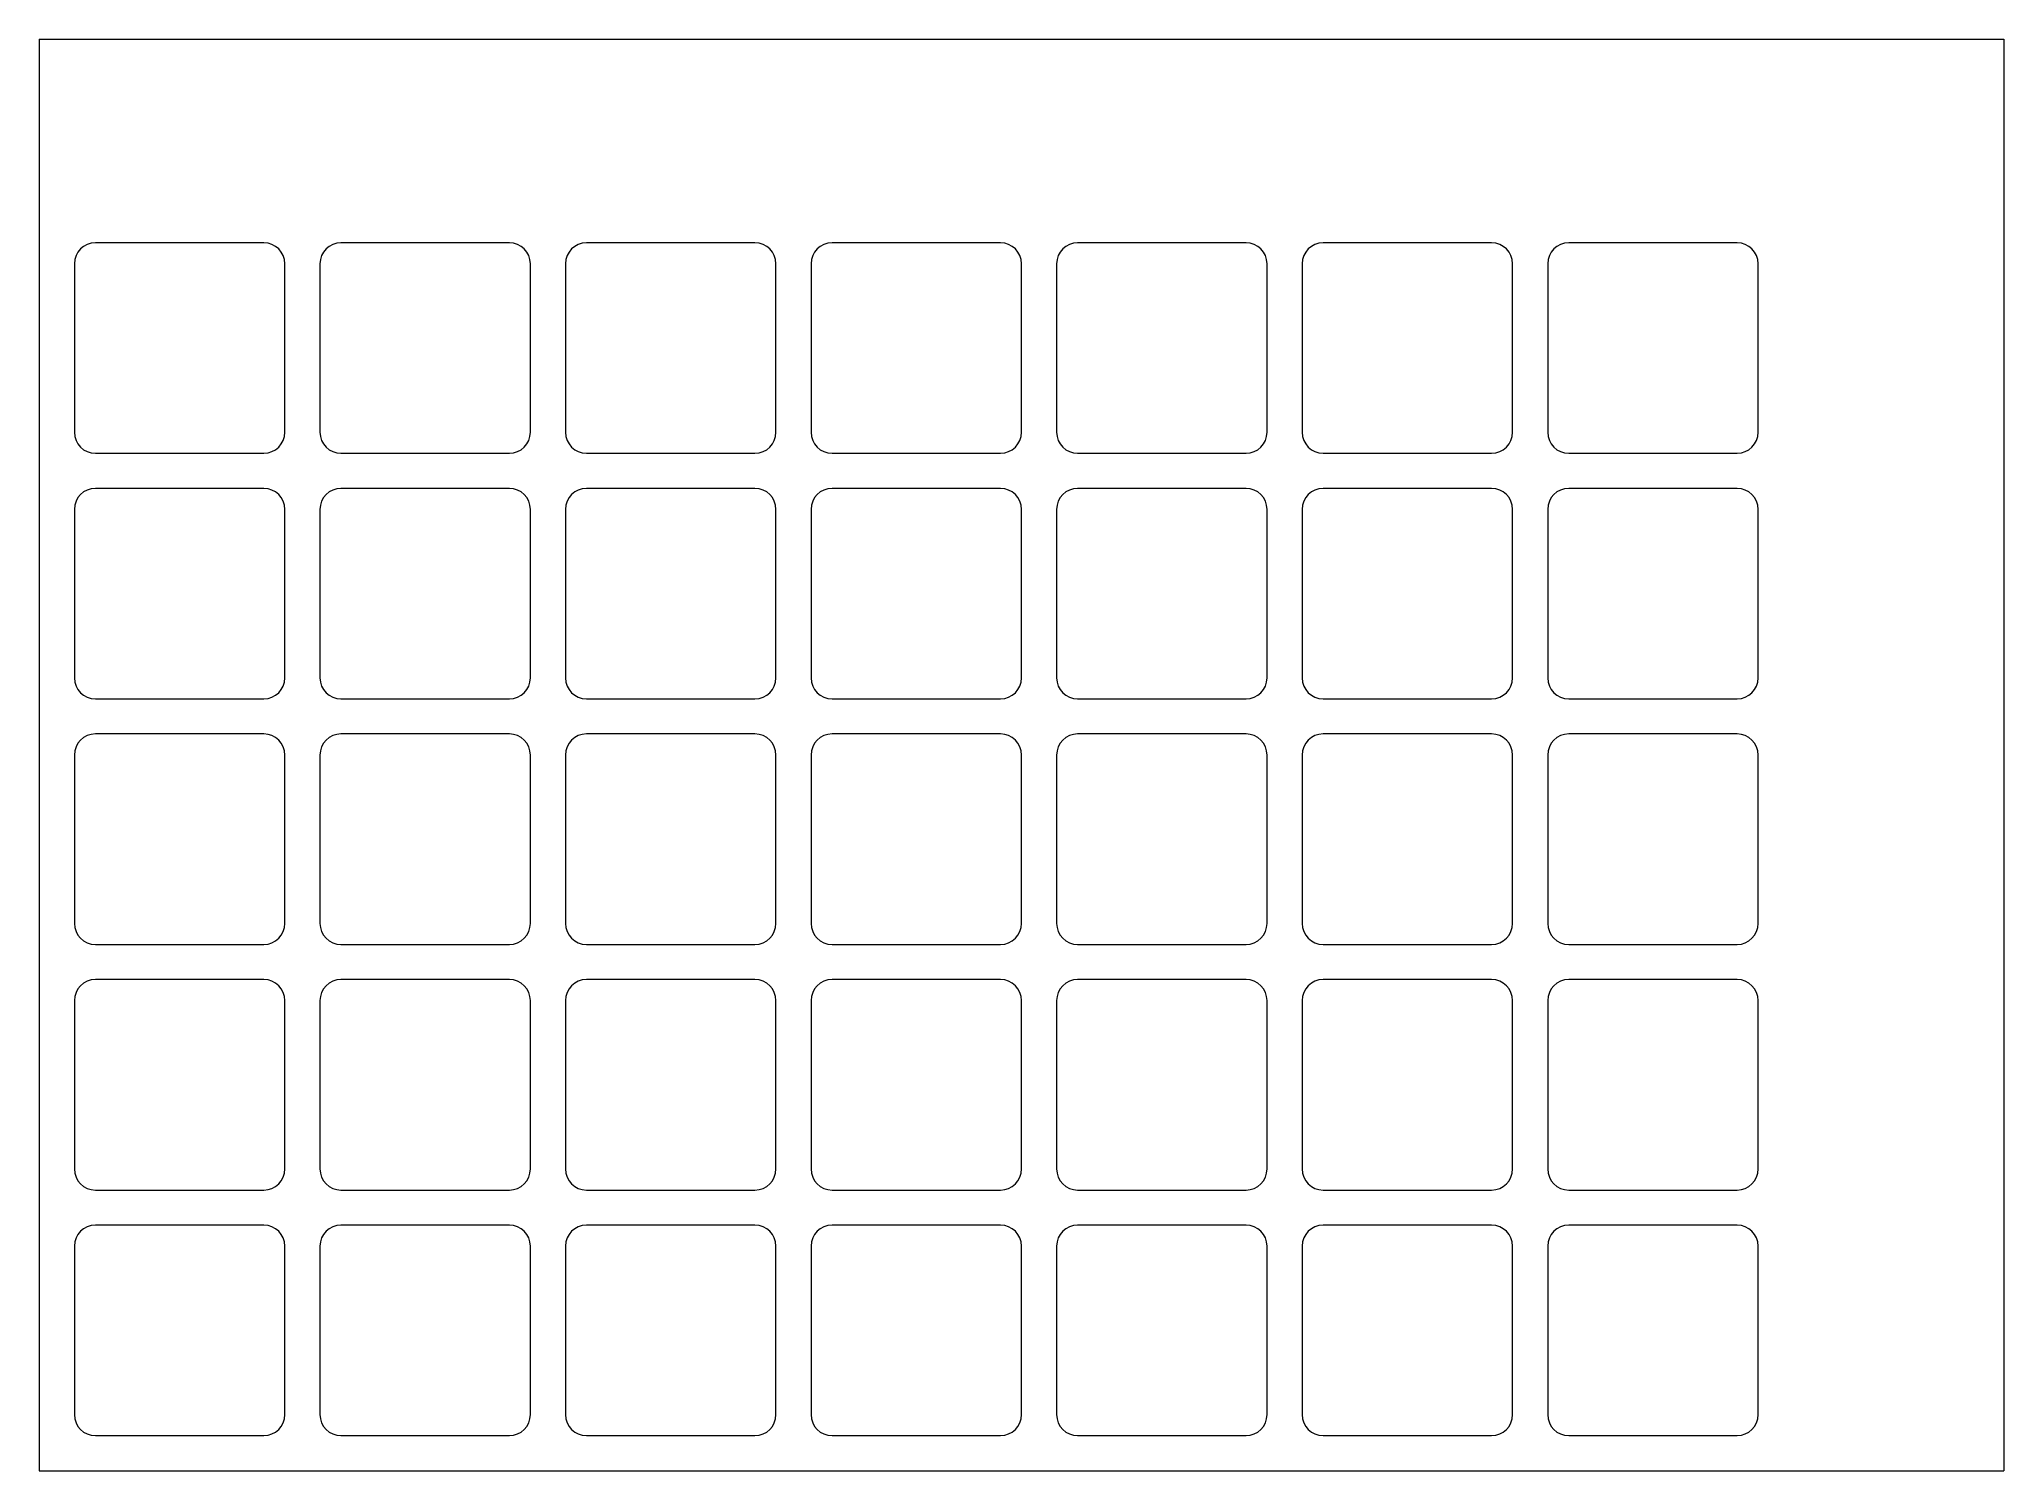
# Model space of a CAD drawing. Header units: millimetres. Extents: x -5 to 275, y -5 to 199.
import ezdxf

# ---------------------------------------------------------------- set-up
doc = ezdxf.new("R2010")
doc.units = ezdxf.units.MM
doc.layers.add('3. Cut (Vector)', color=1, linetype='Continuous', lineweight=5, true_color=0xff0000)
doc.layers.add('5. NP Material Boundary', color=7, linetype='Continuous', lineweight=13)

msp = doc.modelspace()

# ---------------------------------------------------------------- linework, layer by layer
at = {"layer": '3. Cut (Vector)'}
for p, q in [((27, 170), (3, 170)), ((62, 170), (38, 170)), ((97, 170), (73, 170)), ((132, 170), (108, 170)), ((167, 170), (143, 170)), ((202, 170), (178, 170)), ((237, 170), (213, 170)), ((0, 167), (0, 143)), ((30, 143), (30, 167)), ((35, 167), (35, 143)), ((65, 143), (65, 167)), ((70, 167), (70, 143)), ((100, 143), (100, 167)), ((105, 167), (105, 143)), ((135, 143), (135, 167)), ((140, 167), (140, 143)), ((170, 143), (170, 167)), ((175, 167), (175, 143)), ((205, 143), (205, 167)), ((210, 167), (210, 143)), ((240, 143), (240, 167)), ((3, 140), (27, 140)), ((38, 140), (62, 140)), ((73, 140), (97, 140)), ((108, 140), (132, 140)), ((143, 140), (167, 140)), ((178, 140), (202, 140)), ((213, 140), (237, 140)), ((27, 135), (3, 135)), ((62, 135), (38, 135)), ((97, 135), (73, 135)), ((132, 135), (108, 135)), ((167, 135), (143, 135)), ((202, 135), (178, 135)), ((237, 135), (213, 135)), ((0, 132), (0, 108)), ((30, 108), (30, 132)), ((35, 132), (35, 108)), ((65, 108), (65, 132)), ((70, 132), (70, 108)), ((100, 108), (100, 132)), ((105, 132), (105, 108)), ((135, 108), (135, 132)), ((140, 132), (140, 108)), ((170, 108), (170, 132)), ((175, 132), (175, 108)), ((205, 108), (205, 132)), ((210, 132), (210, 108)), ((240, 108), (240, 132)), ((3, 105), (27, 105)), ((38, 105), (62, 105)), ((73, 105), (97, 105)), ((108, 105), (132, 105)), ((143, 105), (167, 105)), ((178, 105), (202, 105)), ((213, 105), (237, 105)), ((27, 100), (3, 100)), ((62, 100), (38, 100)), ((97, 100), (73, 100)), ((132, 100), (108, 100)), ((167, 100), (143, 100)), ((202, 100), (178, 100)), ((237, 100), (213, 100)), ((0, 97), (0, 73)), ((30, 73), (30, 97)), ((35, 97), (35, 73)), ((65, 73), (65, 97)), ((70, 97), (70, 73)), ((100, 73), (100, 97)), ((105, 97), (105, 73)), ((135, 73), (135, 97)), ((140, 97), (140, 73)), ((170, 73), (170, 97)), ((175, 97), (175, 73)), ((205, 73), (205, 97)), ((210, 97), (210, 73)), ((240, 73), (240, 97)), ((3, 70), (27, 70)), ((38, 70), (62, 70)), ((73, 70), (97, 70)), ((108, 70), (132, 70)), ((143, 70), (167, 70)), ((178, 70), (202, 70)), ((213, 70), (237, 70)), ((27, 65), (3, 65)), ((62, 65), (38, 65)), ((97, 65), (73, 65)), ((132, 65), (108, 65)), ((167, 65), (143, 65)), ((202, 65), (178, 65)), ((237, 65), (213, 65)), ((0, 62), (0, 38)), ((30, 38), (30, 62)), ((35, 62), (35, 38)), ((65, 38), (65, 62)), ((70, 62), (70, 38)), ((100, 38), (100, 62)), ((105, 62), (105, 38)), ((135, 38), (135, 62)), ((140, 62), (140, 38)), ((170, 38), (170, 62)), ((175, 62), (175, 38)), ((205, 38), (205, 62)), ((210, 62), (210, 38)), ((240, 38), (240, 62)), ((3, 35), (27, 35)), ((38, 35), (62, 35)), ((73, 35), (97, 35)), ((108, 35), (132, 35)), ((143, 35), (167, 35)), ((178, 35), (202, 35)), ((213, 35), (237, 35)), ((27, 30), (3, 30)), ((62, 30), (38, 30)), ((97, 30), (73, 30)), ((132, 30), (108, 30)), ((167, 30), (143, 30)), ((202, 30), (178, 30)), ((237, 30), (213, 30)), ((0, 27), (0, 3)), ((30, 3), (30, 27)), ((35, 27), (35, 3)), ((65, 3), (65, 27)), ((70, 27), (70, 3)), ((100, 3), (100, 27)), ((105, 27), (105, 3)), ((135, 3), (135, 27)), ((140, 27), (140, 3)), ((170, 3), (170, 27)), ((175, 27), (175, 3)), ((205, 3), (205, 27)), ((210, 27), (210, 3)), ((240, 3), (240, 27)), ((3, 0), (27, 0)), ((38, 0), (62, 0)), ((73, 0), (97, 0)), ((108, 0), (132, 0)), ((143, 0), (167, 0)), ((178, 0), (202, 0)), ((213, 0), (237, 0))]:
    msp.add_line(p, q, dxfattribs=at)
for centre, start, end in [((3, 167), 90, 180), ((27, 167), 0, 90), ((38, 167), 90, 180), ((62, 167), 0, 90), ((73, 167), 90, 180), ((97, 167), 0, 90), ((108, 167), 90, 180), ((132, 167), 0, 90), ((143, 167), 90, 180), ((167, 167), 0, 90), ((178, 167), 90, 180), ((202, 167), 0, 90), ((213, 167), 90, 180), ((237, 167), 0, 90), ((3, 143), 180, 270), ((27, 143), 270, 0), ((38, 143), 180, 270), ((62, 143), 270, 0), ((73, 143), 180, 270), ((97, 143), 270, 0), ((108, 143), 180, 270), ((132, 143), 270, 0), ((143, 143), 180, 270), ((167, 143), 270, 0), ((178, 143), 180, 270), ((202, 143), 270, 0), ((213, 143), 180, 270), ((237, 143), 270, 0), ((3, 132), 90, 180), ((27, 132), 0, 90), ((38, 132), 90, 180), ((62, 132), 0, 90), ((73, 132), 90, 180), ((97, 132), 0, 90), ((108, 132), 90, 180), ((132, 132), 0, 90), ((143, 132), 90, 180), ((167, 132), 0, 90), ((178, 132), 90, 180), ((202, 132), 0, 90), ((213, 132), 90, 180), ((237, 132), 0, 90), ((3, 108), 180, 270), ((27, 108), 270, 0), ((38, 108), 180, 270), ((62, 108), 270, 0), ((73, 108), 180, 270), ((97, 108), 270, 0), ((108, 108), 180, 270), ((132, 108), 270, 0), ((143, 108), 180, 270), ((167, 108), 270, 0), ((178, 108), 180, 270), ((202, 108), 270, 0), ((213, 108), 180, 270), ((237, 108), 270, 0), ((3, 97), 90, 180), ((27, 97), 0, 90), ((38, 97), 90, 180), ((62, 97), 0, 90), ((73, 97), 90, 180), ((97, 97), 0, 90), ((108, 97), 90, 180), ((132, 97), 0, 90), ((143, 97), 90, 180), ((167, 97), 0, 90), ((178, 97), 90, 180), ((202, 97), 0, 90), ((213, 97), 90, 180), ((237, 97), 0, 90), ((3, 73), 180, 270), ((27, 73), 270, 0), ((38, 73), 180, 270), ((62, 73), 270, 0), ((73, 73), 180, 270), ((97, 73), 270, 0), ((108, 73), 180, 270), ((132, 73), 270, 0), ((143, 73), 180, 270), ((167, 73), 270, 0), ((178, 73), 180, 270), ((202, 73), 270, 0), ((213, 73), 180, 270), ((237, 73), 270, 0), ((3, 62), 90, 180), ((27, 62), 0, 90), ((38, 62), 90, 180), ((62, 62), 0, 90), ((73, 62), 90, 180), ((97, 62), 0, 90), ((108, 62), 90, 180), ((132, 62), 0, 90), ((143, 62), 90, 180), ((167, 62), 0, 90), ((178, 62), 90, 180), ((202, 62), 0, 90), ((213, 62), 90, 180), ((237, 62), 0, 90), ((3, 38), 180, 270), ((27, 38), 270, 0), ((38, 38), 180, 270), ((62, 38), 270, 0), ((73, 38), 180, 270), ((97, 38), 270, 0), ((108, 38), 180, 270), ((132, 38), 270, 0), ((143, 38), 180, 270), ((167, 38), 270, 0), ((178, 38), 180, 270), ((202, 38), 270, 0), ((213, 38), 180, 270), ((237, 38), 270, 0), ((3, 27), 90, 180), ((27, 27), 0, 90), ((38, 27), 90, 180), ((62, 27), 0, 90), ((73, 27), 90, 180), ((97, 27), 0, 90), ((108, 27), 90, 180), ((132, 27), 0, 90), ((143, 27), 90, 180), ((167, 27), 0, 90), ((178, 27), 90, 180), ((202, 27), 0, 90), ((213, 27), 90, 180), ((237, 27), 0, 90), ((3, 3), 180, 270), ((27, 3), 270, 0), ((38, 3), 180, 270), ((62, 3), 270, 0), ((73, 3), 180, 270), ((97, 3), 270, 0), ((108, 3), 180, 270), ((132, 3), 270, 0), ((143, 3), 180, 270), ((167, 3), 270, 0), ((178, 3), 180, 270), ((202, 3), 270, 0), ((213, 3), 180, 270), ((237, 3), 270, 0)]:
    msp.add_arc(centre, 3, start, end, dxfattribs=at)
at = {"layer": '5. NP Material Boundary'}
for p, q in [((-5, 199), (-5, -5)), ((-5, 199), (275, 199)), ((275, 199), (275, -5)), ((-5, -5), (275, -5))]:
    msp.add_line(p, q, dxfattribs=at)

doc.saveas('drawing.dxf')
